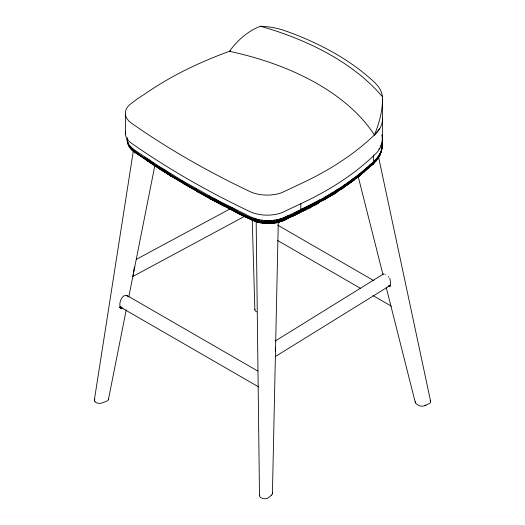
<?xml version="1.0" encoding="UTF-8"?>
<svg xmlns="http://www.w3.org/2000/svg" width="525" height="525" viewBox="0 0 525 525"><rect width="100%" height="100%" fill="white"/><g stroke="black" fill="none" stroke-linecap="round" stroke-linejoin="round"><path stroke-width="0.79" d="M300.832 203.707L300.759 210.387C290.732 216.018 279.582 220.566 267.914 220.657C269.66 224.733 263.392 224.49 264.889 220.552L258.248 219.588L251.14 217.173L215.145 199.067L182.785 180.948L157.388 165.309L133.173 149.061L128.697 144.519L127.312 141.127L127.253 137.924C126.643 143.161 129.393 148.188 133.488 151.252L130.725 148.752L129.885 146.134L128.796 145.497L127.838 142.846M382.108 147.361L381.189 151.718L382.003 148.352L382.069 142.452C383.887 153.359 374.443 161.306 367.014 167.501C352.57 180.095 336.538 190.785 319.725 199.946L294.873 212.546L282.089 218.295C282.273 223.834 273.742 222.744 270.421 223.289M251.14 217.173L251.409 218.938L252.184 220.119L259.56 222.541L270.657 223.506L270.939 220.559M382.003 148.352L380.349 154.107L377.153 159.462L380.658 153.188L381.609 149.802L381.504 150.787M382.489 99.12C382.522 111.51 379.017 123.624 374.417 135.03A245.556 141.77 0 0 0 229.412 51.312C237.359 40.53 247.734 31.047 260.407 26.25A52.763 30.463 0 0 1 285.922 31.067A270.132 155.958 0 0 1 374.069 81.953A52.763 30.463 0 0 1 382.403 96.685L382.489 118.538A52.763 30.463 0 0 1 379.752 128.612L374.417 135.03M272.423 493.736L278.289 221.812M373.61 154.947L373.603 161.785L372.77 164.167L359.271 176.006L347.432 184.807L354.513 179.53L355.123 177.194M272.882 223.046C274.122 223.676 273.814 220.966 273.925 220.264M276.832 219.772L276.281 222.561L273.131 223.25M275.369 351.52L275.382 347.694M373.61 161.49L372.632 164.292L358.687 176.446L357.243 176.905M297.57 212.933L298.974 212.822L305.202 209.869L306.036 208.989L306.528 206.732M313.208 203.392C312.926 209.652 303.155 209.14 299.421 212.612L300.372 211.568L300.832 209.436C322.455 201.226 342.051 188.068 360.288 173.952C366.581 167.659 375.821 162.835 379.575 154.567M276.819 222.265L275.284 222.639L275.658 222.823C279.858 221.287 288.442 221.163 288.547 215.532C277.574 222.718 263.137 223.466 251.206 218.118C223.414 204.868 196.258 190.28 170.015 174.162C156.588 164.417 140.227 157.671 128.796 145.497L128.697 144.519M312.093 206.082L310.662 206.843C313.878 205.446 319.738 204.402 319.725 199.946M326.071 196.396L325.126 199.211L323.367 199.927M324.621 199.605L331.275 195.576L332.246 192.741L326.012 197.256L328.263 195.123M331.446 195.09L329.47 196.324C332.706 194.913 338.107 193.272 338.244 188.993M344.059 185.154L343.035 188.016L335.396 192.623M348.082 184.524L349.086 183.54L349.683 181.217L343.993 186.014L344.873 184.597M358.687 176.446L359.737 175.429L360.36 173.086M365.4 168.899C365.492 170.756 364.153 172.627 362.224 172.764L363.418 171.708M381.111 151.338C379.942 157.539 374.994 161.923 370.164 165.5L373.577 162.146L370.237 164.627L369.108 167.58M267.914 223.387L273.551 223.02L280.75 221.458L293.239 215.834L294.262 214.994L294.801 213.491C324.24 200.602 352.688 183.829 375.303 160.748L375.375 159.882L373.603 161.785L375.303 160.748C374.837 163.59 368.058 167.783 374.397 162.054M376.3 160.571L372.31 164.574L376.3 160.571L376.983 158.169M378.387 156.391L377.678 158.819L375.788 161.188M380.678 152.578L378.847 157.021L380.349 154.107L377.153 159.462L380.349 154.107L380.763 152.204L379.49 155.446L378.308 157.27L377.954 156.975L376.911 159.042M382.161 145.904L382.266 144.907M94.323 400.221L133.284 151.266M133.212 274.719L134.393 266.989M108.38 399.728L126.23 309.875M128.782 297.032L154.862 165.487M133.081 275.376L132.543 276.629L244.735 216.254M300.759 210.387L300.241 211.805L299.217 212.73L293.239 215.834L278.519 222.18L287.536 218.466L299.217 212.73L292.582 215.965L295.201 214.463M379.247 156.273L379.47 155.538L378.072 158.084M128.986 144.959L129.097 146.396L130.239 147.879L129.701 146.836M379.372 155.078L379.988 153.333M299.749 212.382L293.803 215.506L305.202 209.869L278.9 221.924L279.622 219.089L282.089 218.295M378.302 157.684L379.851 154.941M378.302 157.375L379.168 155.662M379.49 155.446L380.658 153.188M273.899 221.196L274.516 220.178L276.793 220.71L278.434 219.411L279.576 220.034L281.873 220.001L300.241 211.805L294.262 214.994L300.169 211.916M379.175 156.443L377.678 158.819L378.683 157.257M379.752 128.612L377.134 132.261L373.682 135.667A319.108 184.236 0 0 1 300.72 183.737L281.873 192.642A27.458 15.855 0 0 1 249.729 191.481A868.022 501.145 0 0 1 131.624 123.296A27.458 15.855 0 0 1 129.623 104.737L136.992 99.133L145.051 93.857A353.082 203.851 0 0 1 228.296 51.739L230.508 50.991M367.014 167.501L365.328 169.765L370.237 164.627M377.252 158.963L378.02 157.946L377.199 158.491M375.145 161.687L376.491 159.987M352.072 180.961L353.483 180.528L354.513 179.53M371.766 164.85L375.08 161.549L373.36 163.118M373.505 162.579L375.303 160.748M349.617 182.083L352.629 179.064L355.051 178.06L360.019 173.368L360.288 173.952M372.146 164.66L368.504 168.039L372.547 164.371M370.145 166.084L371.319 164.942L370.086 165.972M372.894 164.017L374.719 162.258L369.593 166.989L373.104 163.682M281.17 221.196C255.248 229.399 232.345 208.103 209.961 198.411L209.317 195.943M372.133 164.686L373.603 163.327L369.948 166.294L373.334 163.183M365.4 170.481L367.795 168.368L367.001 168.545M271.635 495.023L268.577 497.615A4.489 2.592 0 0 1 262.303 498.291L261.437 497.943A4.567 2.638 0 0 1 259.619 495.121M359.113 175.35L360.36 174.313M358.011 176.748L364.763 171.248M332.181 193.607L336.742 189.952L338.179 189.86M261.909 220.251C262.014 220.959 261.713 223.67 262.966 223.04M352.82 180.823L359.737 175.429M354.053 180.095L342.49 188.436M300.72 210.591L306.305 208.346L294.873 212.546L294.801 213.491C303.109 208.878 311.548 205.157 319.443 200.097L319.666 200.799M342.372 187.963L343.613 187.097M349.086 183.54L331.695 195.037L313.523 205.327M346.808 185.24L341.138 188.823M254.533 218.544L253.641 219.148L254.474 221.091L257.775 222.213L258.792 221.707M336.033 192.196L337.312 191.356M339.222 190.089L340.502 189.243M343.035 188.016L336.092 192.511M330.809 195.812L337.247 191.842M275.251 341.007L383.88 273.722M389.845 285.206L388.06 286.315C392.149 287.392 390.042 279.963 389.793 278.27M275.415 356.501L390.364 285.364M388.92 286.591L390.213 285.895M389.294 286.538L390.613 285.725M266.3 220.625L264.902 221.484L267.914 220.657L264.889 220.552M324.03 199.841L331.275 195.576M317.1 203.438L325.126 199.211M301.402 211.135L298.725 212.599L306.994 208.674M300.53 211.221L294.597 214.318L319.2 202.223M304.664 210.085L293.239 215.834L299.67 212.448M136.526 259.245L229.983 208.95M288.481 216.477L279.576 220.034L288.481 216.477C277.673 223.716 263.143 224.063 251.409 218.938C209.337 198.483 167.751 176.039 130.266 147.978M294.597 214.318L300.549 211.168M311.286 206.778L318.806 202.748M298.351 212.96L292.582 215.965L298.502 212.947M304.06 210.138L298.777 212.881L312.316 206.181M279.208 221.465L288.284 217.298L279.431 220.828L287.969 217.967L279.208 221.465L287.969 217.967M308.457 207.939L309.927 207.204M259.002 219.752L259.56 222.541L260.564 222.626L259.035 222.252M277.587 222.082L279.116 221.734M120.599 307.007L123.021 308.405L121.82 308.477L120.068 307.151L121.157 306.744M300.372 211.568L306.036 208.989L300.09 212.015M299.88 212.251L305.202 209.869M415.452 401.559A4.462 2.474 -1.5 0 0 416.213 403.777L418.412 405.28A4.522 2.507 -1.5 0 0 421.057 406.14A4.64 2.572 -1.5 0 0 424.725 405.641L425.933 405.11M424.725 405.641L428.905 403.784A4.482 2.487 -1.5 0 0 430.165 400.614M300.812 209.967L306.469 207.585M317.743 203.359L318.314 203.129M267.914 221.589L270.441 220.592L270.926 221.491M279.635 221.491L287.004 218.781L278.073 222.232L287.536 218.466L280.75 221.458L279.536 221.458M278.073 222.232L286.394 218.899L285.712 218.813M260.19 222.81L256.948 221.898L256.266 220.008L258.248 219.588L259.042 220.69M236.939 210.269L237.215 212.041L238.009 213.229L252.735 220.441L258.267 222.062M254.074 220.493L252.184 220.119M239.945 213.629L238.573 213.557L209.961 198.411M298.574 212.92L297.386 212.887M226.078 206.588L225.337 206.647L255.491 221.465M195.91 188.527L196.206 190.312L197.059 191.533L211.03 199.277L212.474 199.382M173.302 176.768L171.137 176.243L133.895 151.581L133.173 149.061M129.983 147.098L130.797 147.105L132.169 150.216L134.439 152.138L158.635 168.026M262.48 223.23L265.296 223.499M257.329 222.16L257.775 222.213M259.849 222.777L262.71 223.237M119.766 307.453L121.82 308.477L120.127 307.499M157.388 165.309L157.703 167.107L158.609 168.361L168.551 174.3M133.895 151.581L135.877 152.736L134.328 151.508M209.39 196.895L215.145 199.067L223.066 204.14L232.929 208.261L237.005 211.214M145.13 157.264L145.208 158.215L148.601 159.58L157.467 166.268L164.522 169.844L170.015 174.162L170.625 175.698L185.286 184.492L171.137 176.243M384.877 274.201L385.337 274.411M211.713 199.428L224.621 206.266M196.567 191.002L211.011 199.034M277.699 225.153L373.885 280.685M183.455 183.435L198.365 192.038L183.953 183.967L183.087 182.733L182.785 180.948M277.469 240.411L360.557 288.382M372.947 295.536L391.414 306.193M126.748 295.378L257.782 371.031M119.812 306.771L258.641 386.918M122.397 308.497L120.068 307.151L122.102 308.503M119.693 307.407L121.301 308.332L120.14 307.558M210.44 198.929L224.667 206.502L223.276 204.967L222.994 203.188M238.009 213.229L238.573 213.557M145.208 158.215L145.838 159.771L147.026 160.702M120.225 307.584L121.551 308.418M169.864 175.127L171.839 176.367M158.609 168.361L171.767 176.603M146.37 160.322L159.252 168.728M121.078 308.221C117.456 304.953 122.305 291.92 127.897 296.343M137.865 154.094L140.51 155.912M142.492 157.27L147.787 160.899M132.169 150.216L135.102 152.526M95.123 401.763L95.727 402.268A4.567 2.638 0 0 0 102.047 402.944L106.568 401.179A4.482 2.586 0 0 0 108.406 398.383M388.257 276.629L388.795 277.108M127.943 143.824L129.432 146.311M129.097 146.396L131.355 149.389M127.135 139.381L127.418 142.111L128.75 145.583M358.293 176.938L383.001 274.726M386.216 287.444L415.347 402.727M378.532 156.863L430.638 401.435M127.312 141.127L127.418 142.111M128.133 142.8L128.244 143.922M127.555 141.337L127.732 143.056M131.381 147.65L131.473 148.614M169.942 173.211L170.015 174.162M253.588 218.203L253.641 219.148L256.22 219.069L256.266 220.008M252.23 219.699L254.874 309.776M256.161 220.881L259.488 495.574M382.397 118.676L382.397 137.11M125.416 114.201L125.416 134.243M272.272 492.824A4.567 2.638 0 0 1 271.622 495.016M381.111 144.795A51.758 29.886 0 0 1 380.572 146.094M381.997 135.457A51.758 29.886 0 0 1 382.01 141.481M379.575 148.024A48.871 28.219 0 0 1 378.814 149.238M95.117 401.769A4.489 2.592 0 0 1 94.874 399.046M256.594 311.857A4.522 2.691 1.9 0 1 254.973 310.249A4.64 2.756 1.9 0 1 254.914 309.304M125.482 131.762A27.458 15.855 0 0 0 131.624 143.332A868.022 501.145 0 0 0 249.729 211.523A27.458 15.855 0 0 0 281.873 212.677L300.72 203.772A319.108 184.236 0 0 0 373.682 155.702L377.134 152.296L379.752 148.654A52.763 30.463 0 0 0 381.997 134.781M260.407 26.25A265.125 153.07 0 0 1 382.403 96.685"/></g></svg>
